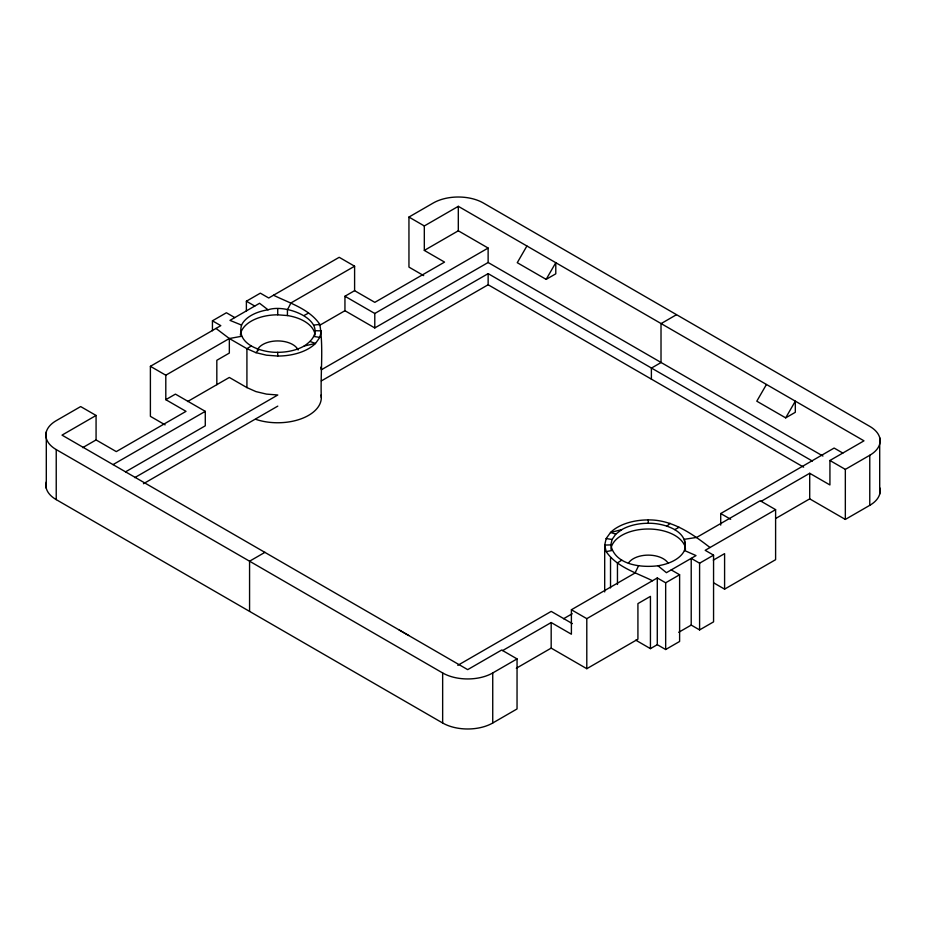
<?xml version="1.0" encoding="UTF-8"?>
<svg xmlns="http://www.w3.org/2000/svg" width="926" height="926" viewBox="0 0 926 926"><rect width="100%" height="100%" fill="white"/><g stroke="black" fill="none" stroke-linecap="round" stroke-linejoin="round"><path stroke-width="1.39" d="M321.31 397.601C320.338 373.247 323.649 348.407 319.829 324.366C309.307 308.879 289.606 303.172 273.529 295.22M399.106 629.935L467.688 669.637L501.684 650.006L517.055 658.907L517.044 708.946L492.736 722.998A35.408 20.441 0 0 1 442.651 722.998L56.231 499.623A35.408 20.441 0 0 1 46.3 481.971M304.214 345.988C336.404 324.47 288.588 302.663 268.042 309.805A37.457 21.622 0 0 0 241.559 325.095C235.875 344.819 262.625 352.713 277.731 352.32A37.457 21.622 0 0 0 304.214 345.988L315.477 343.465L319.829 337.388L321.31 330.883L315.187 330.698M709.999 547.521C692.162 533.665 671.848 519.532 648.269 519.914A43.58 25.164 0 0 0 610.523 532.496L606.171 538.562L604.69 545.078L604.69 591.922M615.836 534.082L612.086 539.476L610.813 544.893C614.852 564.999 641.058 567.893 657.958 565.774A37.457 21.622 0 0 0 684.441 550.484C690.125 530.772 663.375 522.866 648.269 523.271A37.457 21.622 0 0 0 621.786 529.603L610.523 532.496L615.836 534.082L621.786 529.603M638.57 565.774L635.028 573.02L571.4 609.748L571.4 634.217L551.178 622.538L502.621 650.573M526.894 246.015L517.264 262.695L546.155 279.374L555.785 273.818L555.785 262.695L458.312 206.324L424.316 225.956L424.316 250.414L444.549 262.093L374.822 302.351L354.6 290.671L344.947 296.251L344.947 310.708L374.787 327.943L488.129 262.509L488.129 248.052L458.312 230.794L458.312 206.324M546.155 279.374L555.785 262.695L863.981 440.834L829.928 460.488L829.928 484.958L809.706 473.279L761.149 501.313M766.427 384.51L756.797 401.19L785.688 417.869L795.318 412.301L795.318 401.19L785.688 417.869M216.001 328.429L229.335 338.522L246.918 348.674L255.935 352.667L259.002 349.426M666.998 526.165L670.065 523.283M251.247 345.988L246.918 348.674L246.918 387.589L255.935 391.594L266.457 394.106L277.788 394.997L134.756 477.631M621.786 560.184L617.457 562.869L617.457 584.491M212.436 330.756L212.436 320.813L226.407 312.756L234.787 317.595M246.385 311.159L246.385 301.216L260.333 293.16L268.714 297.998L339.205 257.301L354.6 266.213L354.6 290.671M165.129 424.872L150.394 416.353L150.394 366.314L220.816 325.651L212.436 320.813M423.68 275.612L408.956 267.105L408.945 217.054L433.264 203.002A35.408 20.441 0 0 1 483.349 203.002L869.769 426.377A35.408 20.441 0 0 1 869.769 455.279L869.769 505.33L845.334 519.428L809.706 498.859L776.081 518.271M241.559 336.288L229.335 338.522L165.8 375.215L165.8 399.673L186.022 411.352L116.294 451.61L96.072 439.931L96.072 415.461L62.019 435.127L408.736 635.502M354.6 266.213L290.972 302.941L287.43 309.805L287.43 315.558A37.457 21.622 0 0 1 315.106 335.038M82.692 447.652L96.072 439.931M165.8 399.673L175.431 394.117L205.283 411.352L205.283 425.81L125.519 471.855M424.316 250.414L458.312 230.794M187.596 401.548L229.335 377.449L246.918 387.589M319.343 325.489L344.947 310.708M113.053 464.597L205.283 411.352M374.787 327.943L374.787 313.486L488.129 248.052M812.38 461.067L488.141 273.633L321.322 369.81L320.732 367.205M143.461 483.719L277.788 406.12M321.322 380.933L488.141 284.757L803.641 467.144M264.975 552.313L249.569 561.202L56.231 449.585A35.408 20.441 0 0 1 56.231 420.67L80.666 406.572L96.072 415.461M676.42 314.747L661.014 323.649L661.014 362.564L651.383 368.12L651.395 379.255M457.791 665.331L551.213 611.392L572.349 623.615M720.717 525.1L720.717 513.536L834.129 448.057L842.845 453.08M563.564 618.73L572.199 613.741M249.569 611.241L249.569 561.202L442.651 672.959A35.408 20.441 0 0 0 492.736 672.959L517.055 658.907M650.434 648.64L650.434 596.367L637.921 603.602L637.921 639.183L586.795 668.699L586.795 618.661L657.286 577.963L665.667 582.79L679.615 574.745L679.615 641.463L665.667 649.52L657.286 644.681L650.434 648.64L635.78 640.167M713.923 582.986L724.595 589.144L775.606 559.686L775.606 509.647L705.184 550.31L713.564 555.149L713.564 621.867L699.593 629.923L691.213 625.085L678.723 632.296M829.928 460.488L845.334 469.389L869.769 455.279M516.314 668.248L551.178 648.119L551.178 622.538M691.213 625.085L691.213 558.366L699.593 563.205L713.564 555.149M713.321 560.137L724.595 553.632L724.595 589.144M304.214 315.407L308.543 313.092M674.753 529.603L679.082 527.288M610.813 544.893L604.69 545.078L606.171 551.595L612.086 550.484M313.914 325.095L319.829 324.366M240.355 335.038A37.457 21.622 0 0 1 277.731 314.817L287.43 315.558M310.164 341.509L315.477 343.465A43.58 25.164 0 0 1 277.731 356.047L266.457 355.19L255.935 352.667M313.914 336.474L319.829 337.388M606.171 538.562L612.086 539.476M241.559 325.095L229.972 320.373L259.581 303.277L268.042 309.805M684.441 550.484L696.028 555.588L666.419 572.685L657.958 565.774M652.471 580.741C636.393 572.777 616.693 567.071 606.171 551.595M822.925 456.043L488.129 262.509M775.606 509.647L760.2 500.746L696.665 537.427L684.441 539.291L685.46 549.465M720.717 513.536L730.672 519.278M246.385 301.216L254.766 306.055M671.234 569.907L679.615 574.745M150.394 366.314L165.8 375.215M408.945 217.054L424.316 225.956M344.947 296.251L374.787 313.486M571.4 609.748L586.795 618.661M551.178 648.119L586.795 668.699M879.7 437.628L879.7 494.067M845.334 469.389L845.334 519.428M809.706 473.279L809.706 498.859M699.593 563.205L699.593 629.923M665.667 582.79L665.667 649.52M657.286 577.963L657.286 644.681M648.269 519.914L648.269 523.271M610.523 557.66L610.523 587.929M492.736 672.959L492.736 722.998M488.141 273.633L488.141 284.757M442.651 672.959L442.651 722.998M277.731 309.076L277.731 314.817M277.731 352.32L277.731 356.047M229.335 338.522L229.335 353.061L216.823 360.295L216.823 384.672M56.231 449.585L56.231 499.623M46.3 431.933L46.3 488.372M321.079 394.974A43.58 25.164 0 0 1 301.459 418.702A43.58 25.164 0 0 1 255.935 419.397M257.335 349.97A21.113 12.188 0 0 1 277.731 340.93A21.113 12.188 0 0 1 298.126 349.97M610.894 549.234A37.457 21.622 0 0 1 644.589 529.116A37.457 21.622 0 0 1 684.441 545.044M628.43 563.147A21.113 12.188 0 0 1 648.269 555.125A21.113 12.188 0 0 1 668.109 563.147M879.7 487.666A35.408 20.441 0 0 1 869.769 505.33"/></g></svg>
